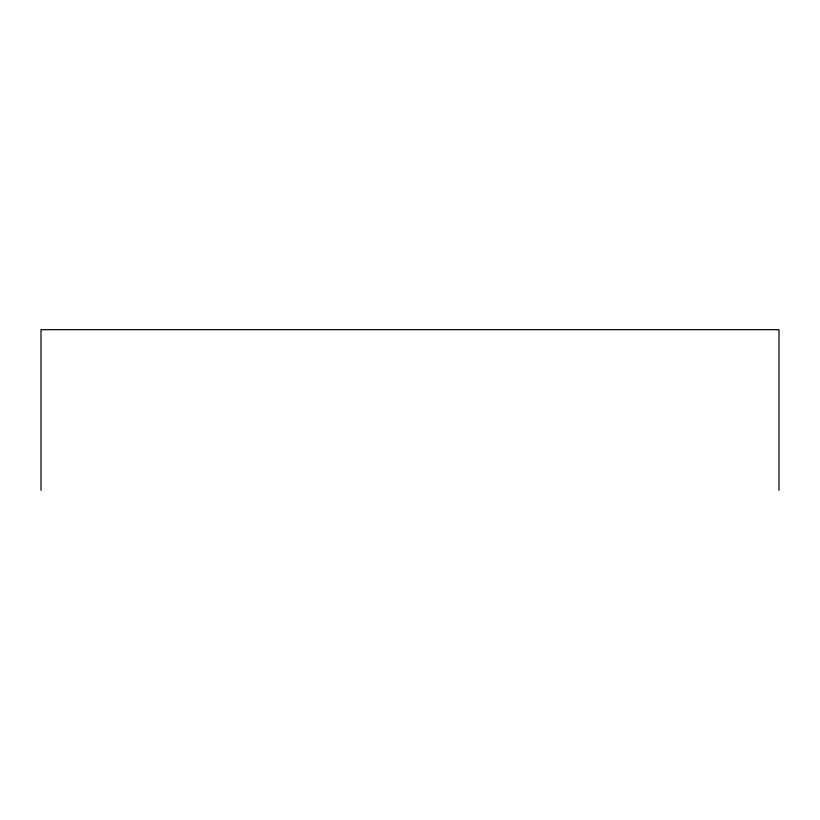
<?xml version="1.0" encoding="UTF-8"?>
<svg xmlns="http://www.w3.org/2000/svg" width="820" height="820" viewBox="0 0 820 820"><rect width="100%" height="100%" fill="white"/><g stroke="black" fill="none" stroke-linecap="round" stroke-linejoin="round"><path stroke-width="1.23" d="M779 490.319L779 329.681L41 329.681L41 490.319"/></g></svg>
